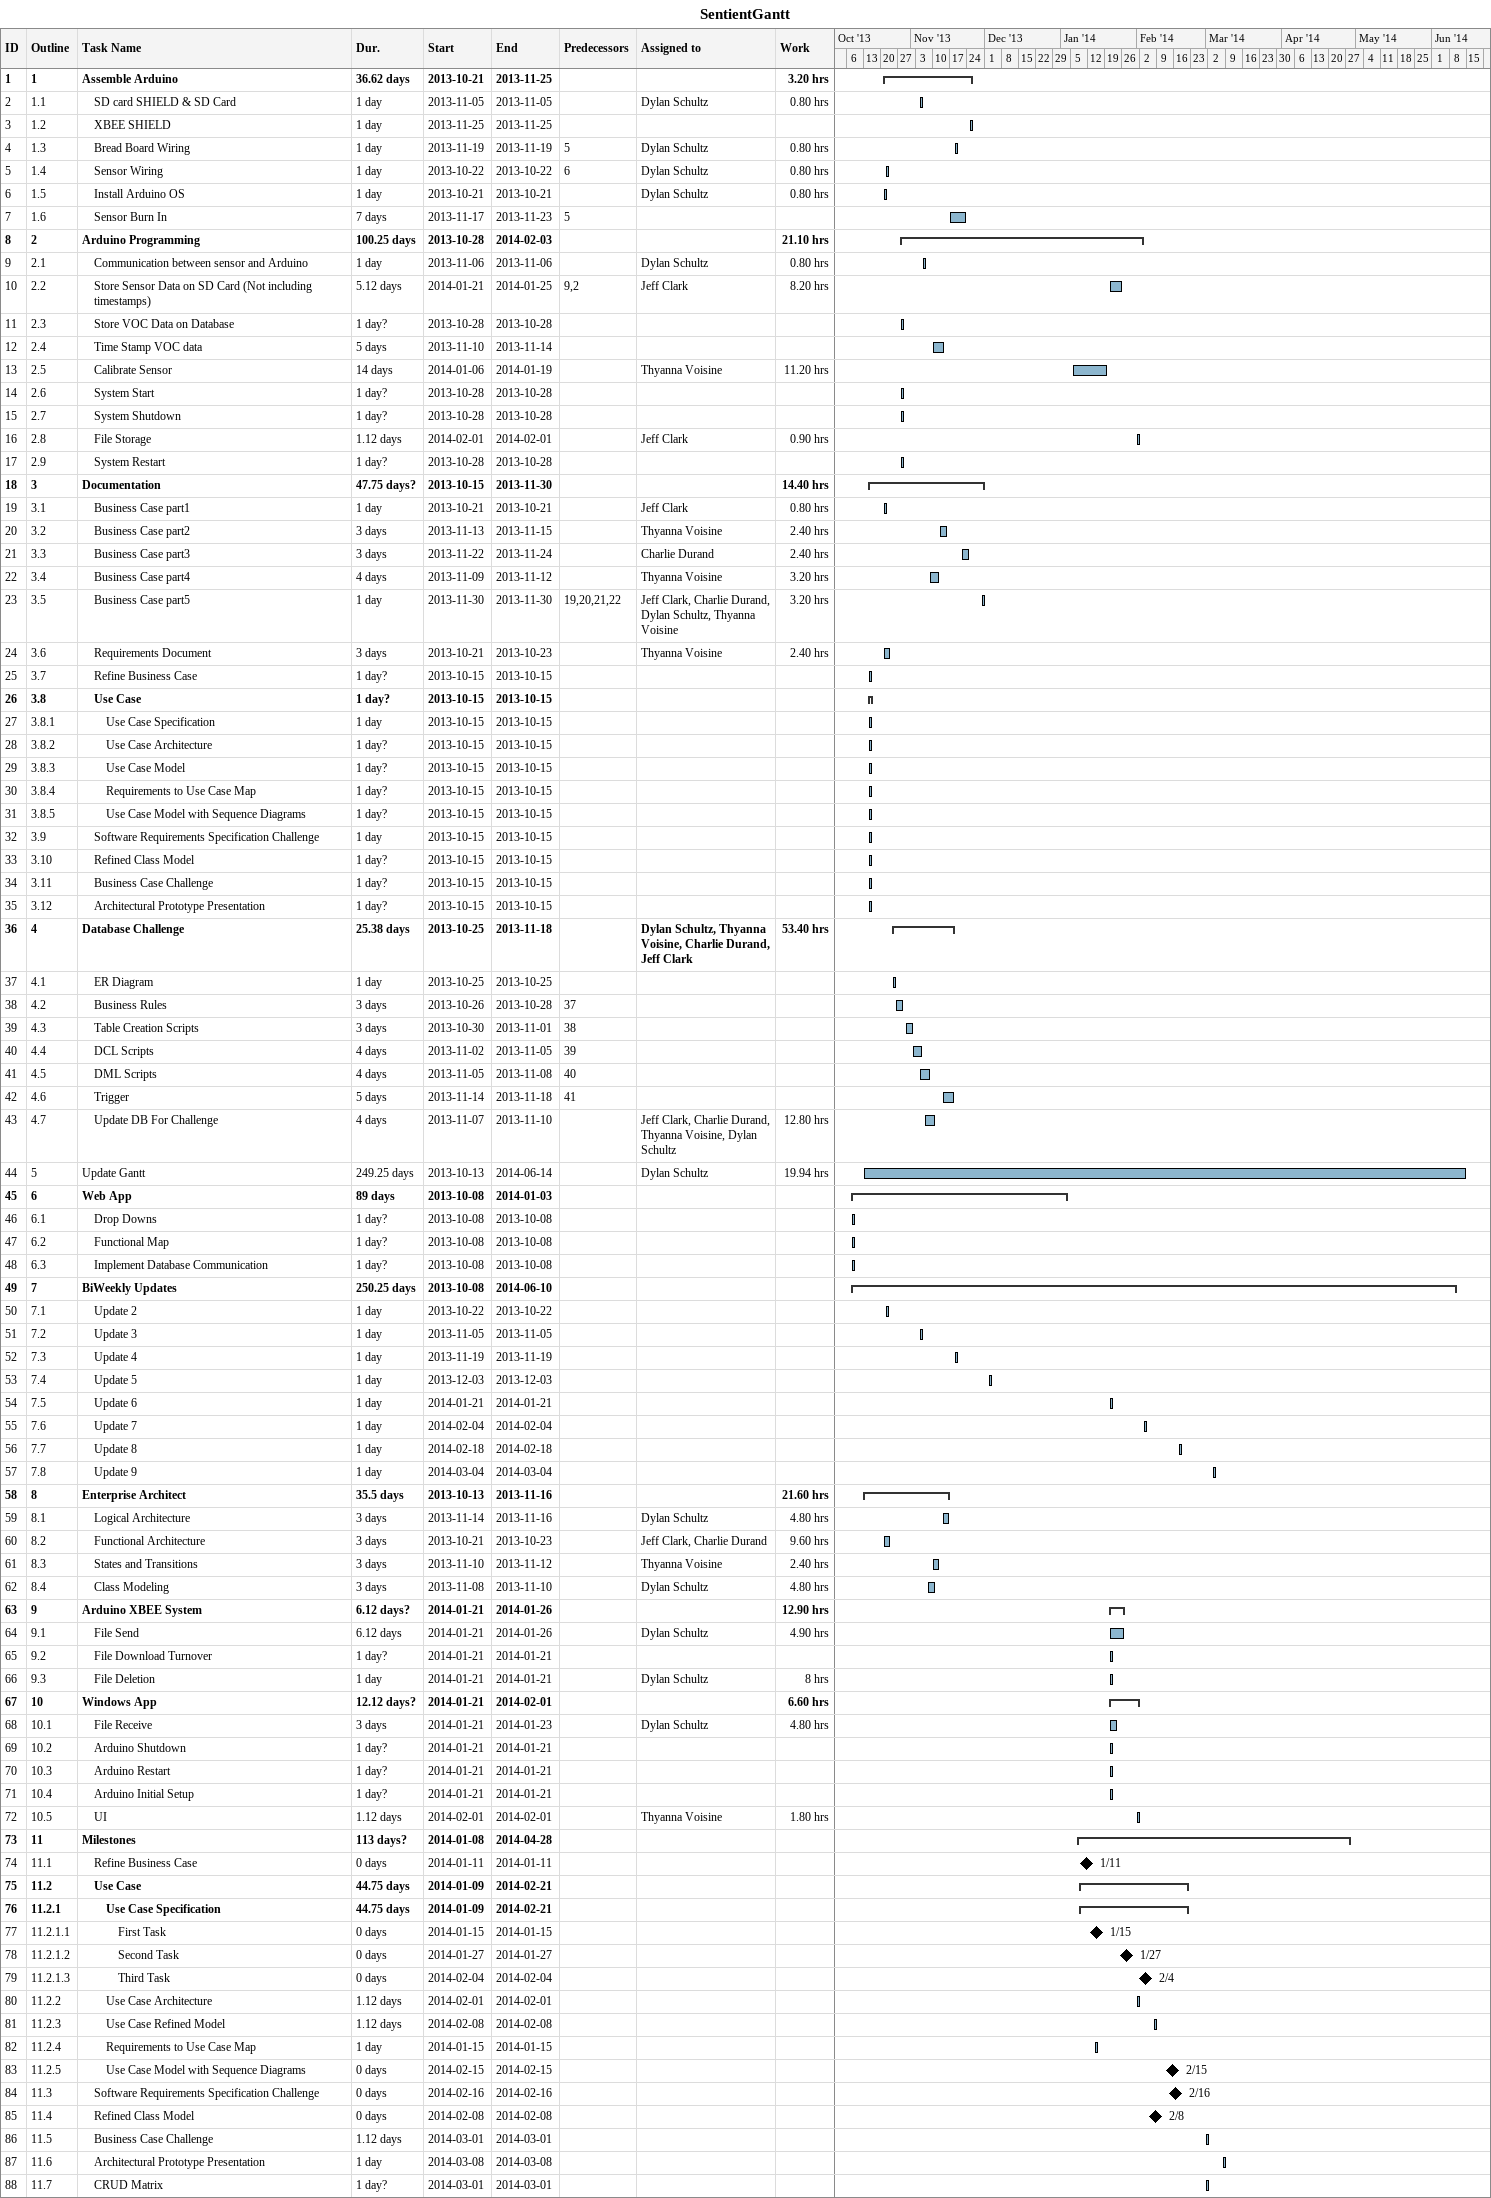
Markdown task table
SentientGantt

| ID | WBS | Task | Duration | Start | Finish | Predecessors | Resources | Work (h) |
|---|---|---|---|---|---|---|---|---|
| 1 | 1 | **Assemble Arduino** | 36.62d | 2013-10-21 | 2013-11-25 |  |  | 3.20 |
| 2 | 1.1 | SD card SHIELD & SD Card | 1d | 2013-11-05 | 2013-11-05 |  | Dylan Schultz | 0.80 |
| 3 | 1.2 | XBEE SHIELD | 1d | 2013-11-25 | 2013-11-25 |  |  |  |
| 4 | 1.3 | Bread Board Wiring | 1d | 2013-11-19 | 2013-11-19 | 5 | Dylan Schultz | 0.80 |
| 5 | 1.4 | Sensor Wiring | 1d | 2013-10-22 | 2013-10-22 | 6 | Dylan Schultz | 0.80 |
| 6 | 1.5 | Install Arduino OS | 1d | 2013-10-21 | 2013-10-21 |  | Dylan Schultz | 0.80 |
| 7 | 1.6 | Sensor Burn In | 7d | 2013-11-17 | 2013-11-23 | 5 |  |  |
| 8 | 2 | **Arduino Programming** | 100.25d | 2013-10-28 | 2014-02-03 |  |  | 21.10 |
| 9 | 2.1 | Communication between sensor and Arduino | 1d | 2013-11-06 | 2013-11-06 |  | Dylan Schultz | 0.80 |
| 10 | 2.2 | Store Sensor Data on SD Card (Not including timestamps) | 5.12d | 2014-01-21 | 2014-01-25 | 9, 2 | Jeff Clark | 8.20 |
| 11 | 2.3 | Store VOC Data on Database | 1d? | 2013-10-28 | 2013-10-28 |  |  |  |
| 12 | 2.4 | Time Stamp VOC data | 5d | 2013-11-10 | 2013-11-14 |  |  |  |
| 13 | 2.5 | Calibrate Sensor | 14d | 2014-01-06 | 2014-01-19 |  | Thyanna Voisine | 11.20 |
| 14 | 2.6 | System Start | 1d? | 2013-10-28 | 2013-10-28 |  |  |  |
| 15 | 2.7 | System Shutdown | 1d? | 2013-10-28 | 2013-10-28 |  |  |  |
| 16 | 2.8 | File Storage | 1.12d | 2014-02-01 | 2014-02-01 |  | Jeff Clark | 0.90 |
| 17 | 2.9 | System Restart | 1d? | 2013-10-28 | 2013-10-28 |  |  |  |
| 18 | 3 | **Documentation** | 47.75d? | 2013-10-15 | 2013-11-30 |  |  | 14.40 |
| 19 | 3.1 | Business Case part1 | 1d | 2013-10-21 | 2013-10-21 |  | Jeff Clark | 0.80 |
| 20 | 3.2 | Business Case part2 | 3d | 2013-11-13 | 2013-11-15 |  | Thyanna Voisine | 2.40 |
| 21 | 3.3 | Business Case part3 | 3d | 2013-11-22 | 2013-11-24 |  | Charlie Durand | 2.40 |
| 22 | 3.4 | Business Case part4 | 4d | 2013-11-09 | 2013-11-12 |  | Thyanna Voisine | 3.20 |
| 23 | 3.5 | Business Case part5 | 1d | 2013-11-30 | 2013-11-30 | 19, 20, 21, 22 | Jeff Clark, Charlie Durand, Dylan Schultz, Thyanna Voisine | 3.20 |
| 24 | 3.6 | Requirements Document | 3d | 2013-10-21 | 2013-10-23 |  | Thyanna Voisine | 2.40 |
| 25 | 3.7 | Refine Business Case | 1d? | 2013-10-15 | 2013-10-15 |  |  |  |
| 26 | 3.8 | **Use Case** | 1d? | 2013-10-15 | 2013-10-15 |  |  |  |
| 27 | 3.8.1 | Use Case Specification | 1d | 2013-10-15 | 2013-10-15 |  |  |  |
| 28 | 3.8.2 | Use Case Architecture | 1d? | 2013-10-15 | 2013-10-15 |  |  |  |
| 29 | 3.8.3 | Use Case Model | 1d? | 2013-10-15 | 2013-10-15 |  |  |  |
| 30 | 3.8.4 | Requirements to Use Case Map | 1d? | 2013-10-15 | 2013-10-15 |  |  |  |
| 31 | 3.8.5 | Use Case Model with Sequence Diagrams | 1d? | 2013-10-15 | 2013-10-15 |  |  |  |
| 32 | 3.9 | Software Requirements Specification Challenge | 1d | 2013-10-15 | 2013-10-15 |  |  |  |
| 33 | 3.10 | Refined Class Model | 1d? | 2013-10-15 | 2013-10-15 |  |  |  |
| 34 | 3.11 | Business Case Challenge | 1d? | 2013-10-15 | 2013-10-15 |  |  |  |
| 35 | 3.12 | Architectural Prototype Presentation | 1d? | 2013-10-15 | 2013-10-15 |  |  |  |
| 36 | 4 | **Database Challenge** | 25.38d | 2013-10-25 | 2013-11-18 |  | Dylan Schultz, Thyanna Voisine, Charlie Durand, Jeff Clark | 53.40 |
| 37 | 4.1 | ER Diagram | 1d | 2013-10-25 | 2013-10-25 |  |  |  |
| 38 | 4.2 | Business Rules | 3d | 2013-10-26 | 2013-10-28 | 37 |  |  |
| 39 | 4.3 | Table Creation Scripts | 3d | 2013-10-30 | 2013-11-01 | 38 |  |  |
| 40 | 4.4 | DCL Scripts | 4d | 2013-11-02 | 2013-11-05 | 39 |  |  |
| 41 | 4.5 | DML Scripts | 4d | 2013-11-05 | 2013-11-08 | 40 |  |  |
| 42 | 4.6 | Trigger | 5d | 2013-11-14 | 2013-11-18 | 41 |  |  |
| 43 | 4.7 | Update DB For Challenge | 4d | 2013-11-07 | 2013-11-10 |  | Jeff Clark, Charlie Durand, Thyanna Voisine, Dylan Schultz | 12.80 |
| 44 | 5 | Update Gantt | 249.25d | 2013-10-13 | 2014-06-14 |  | Dylan Schultz | 19.94 |
| 45 | 6 | **Web App** | 89d | 2013-10-08 | 2014-01-03 |  |  |  |
| 46 | 6.1 | Drop Downs | 1d? | 2013-10-08 | 2013-10-08 |  |  |  |
| 47 | 6.2 | Functional Map | 1d? | 2013-10-08 | 2013-10-08 |  |  |  |
| 48 | 6.3 | Implement Database Communication | 1d? | 2013-10-08 | 2013-10-08 |  |  |  |
| 49 | 7 | **BiWeekly Updates** | 250.25d | 2013-10-08 | 2014-06-10 |  |  |  |
| 50 | 7.1 | Update 2 | 1d | 2013-10-22 | 2013-10-22 |  |  |  |
| 51 | 7.2 | Update 3 | 1d | 2013-11-05 | 2013-11-05 |  |  |  |
| 52 | 7.3 | Update 4 | 1d | 2013-11-19 | 2013-11-19 |  |  |  |
| 53 | 7.4 | Update 5 | 1d | 2013-12-03 | 2013-12-03 |  |  |  |
| 54 | 7.5 | Update 6 | 1d | 2014-01-21 | 2014-01-21 |  |  |  |
| 55 | 7.6 | Update 7 | 1d | 2014-02-04 | 2014-02-04 |  |  |  |
| 56 | 7.7 | Update 8 | 1d | 2014-02-18 | 2014-02-18 |  |  |  |
| 57 | 7.8 | Update 9 | 1d | 2014-03-04 | 2014-03-04 |  |  |  |
| 58 | 8 | **Enterprise Architect** | 35.5d | 2013-10-13 | 2013-11-16 |  |  | 21.60 |
| 59 | 8.1 | Logical Architecture | 3d | 2013-11-14 | 2013-11-16 |  | Dylan Schultz | 4.80 |
| 60 | 8.2 | Functional Architecture | 3d | 2013-10-21 | 2013-10-23 |  | Jeff Clark, Charlie Durand | 9.60 |
| 61 | 8.3 | States and Transitions | 3d | 2013-11-10 | 2013-11-12 |  | Thyanna Voisine | 2.40 |
| 62 | 8.4 | Class Modeling | 3d | 2013-11-08 | 2013-11-10 |  | Dylan Schultz | 4.80 |
| 63 | 9 | **Arduino XBEE System** | 6.12d? | 2014-01-21 | 2014-01-26 |  |  | 12.90 |
| 64 | 9.1 | File Send | 6.12d | 2014-01-21 | 2014-01-26 |  | Dylan Schultz | 4.90 |
| 65 | 9.2 | File Download Turnover | 1d? | 2014-01-21 | 2014-01-21 |  |  |  |
| 66 | 9.3 | File Deletion | 1d | 2014-01-21 | 2014-01-21 |  | Dylan Schultz | 8 |
| 67 | 10 | **Windows App** | 12.12d? | 2014-01-21 | 2014-02-01 |  |  | 6.60 |
| 68 | 10.1 | File Receive | 3d | 2014-01-21 | 2014-01-23 |  | Dylan Schultz | 4.80 |
| 69 | 10.2 | Arduino Shutdown | 1d? | 2014-01-21 | 2014-01-21 |  |  |  |
| 70 | 10.3 | Arduino Restart | 1d? | 2014-01-21 | 2014-01-21 |  |  |  |
| 71 | 10.4 | Arduino Initial Setup | 1d? | 2014-01-21 | 2014-01-21 |  |  |  |
| 72 | 10.5 | UI | 1.12d | 2014-02-01 | 2014-02-01 |  | Thyanna Voisine | 1.80 |
| 73 | 11 | **Milestones** | 113d? | 2014-01-08 | 2014-04-28 |  |  |  |
| 74 | 11.1 | Refine Business Case | 0d | 2014-01-11 | 2014-01-11 |  |  |  |
| 75 | 11.2 | **Use Case** | 44.75d | 2014-01-09 | 2014-02-21 |  |  |  |
| 76 | 11.2.1 | **Use Case Specification** | 44.75d | 2014-01-09 | 2014-02-21 |  |  |  |
| 77 | 11.2.1.1 | First Task | 0d | 2014-01-15 | 2014-01-15 |  |  |  |
| 78 | 11.2.1.2 | Second Task | 0d | 2014-01-27 | 2014-01-27 |  |  |  |
| 79 | 11.2.1.3 | Third Task | 0d | 2014-02-04 | 2014-02-04 |  |  |  |
| 80 | 11.2.2 | Use Case Architecture | 1.12d | 2014-02-01 | 2014-02-01 |  |  |  |
| 81 | 11.2.3 | Use Case Refined Model | 1.12d | 2014-02-08 | 2014-02-08 |  |  |  |
| 82 | 11.2.4 | Requirements to Use Case Map | 1d | 2014-01-15 | 2014-01-15 |  |  |  |
| 83 | 11.2.5 | Use Case Model with Sequence Diagrams | 0d | 2014-02-15 | 2014-02-15 |  |  |  |
| 84 | 11.3 | Software Requirements Specification Challenge | 0d | 2014-02-16 | 2014-02-16 |  |  |  |
| 85 | 11.4 | Refined Class Model | 0d | 2014-02-08 | 2014-02-08 |  |  |  |
| 86 | 11.5 | Business Case Challenge | 1.12d | 2014-03-01 | 2014-03-01 |  |  |  |
| 87 | 11.6 | Architectural Prototype Presentation | 1d | 2014-03-08 | 2014-03-08 |  |  |  |
| 88 | 11.7 | CRUD Matrix | 1d? | 2014-03-01 | 2014-03-01 |  |  |  |
